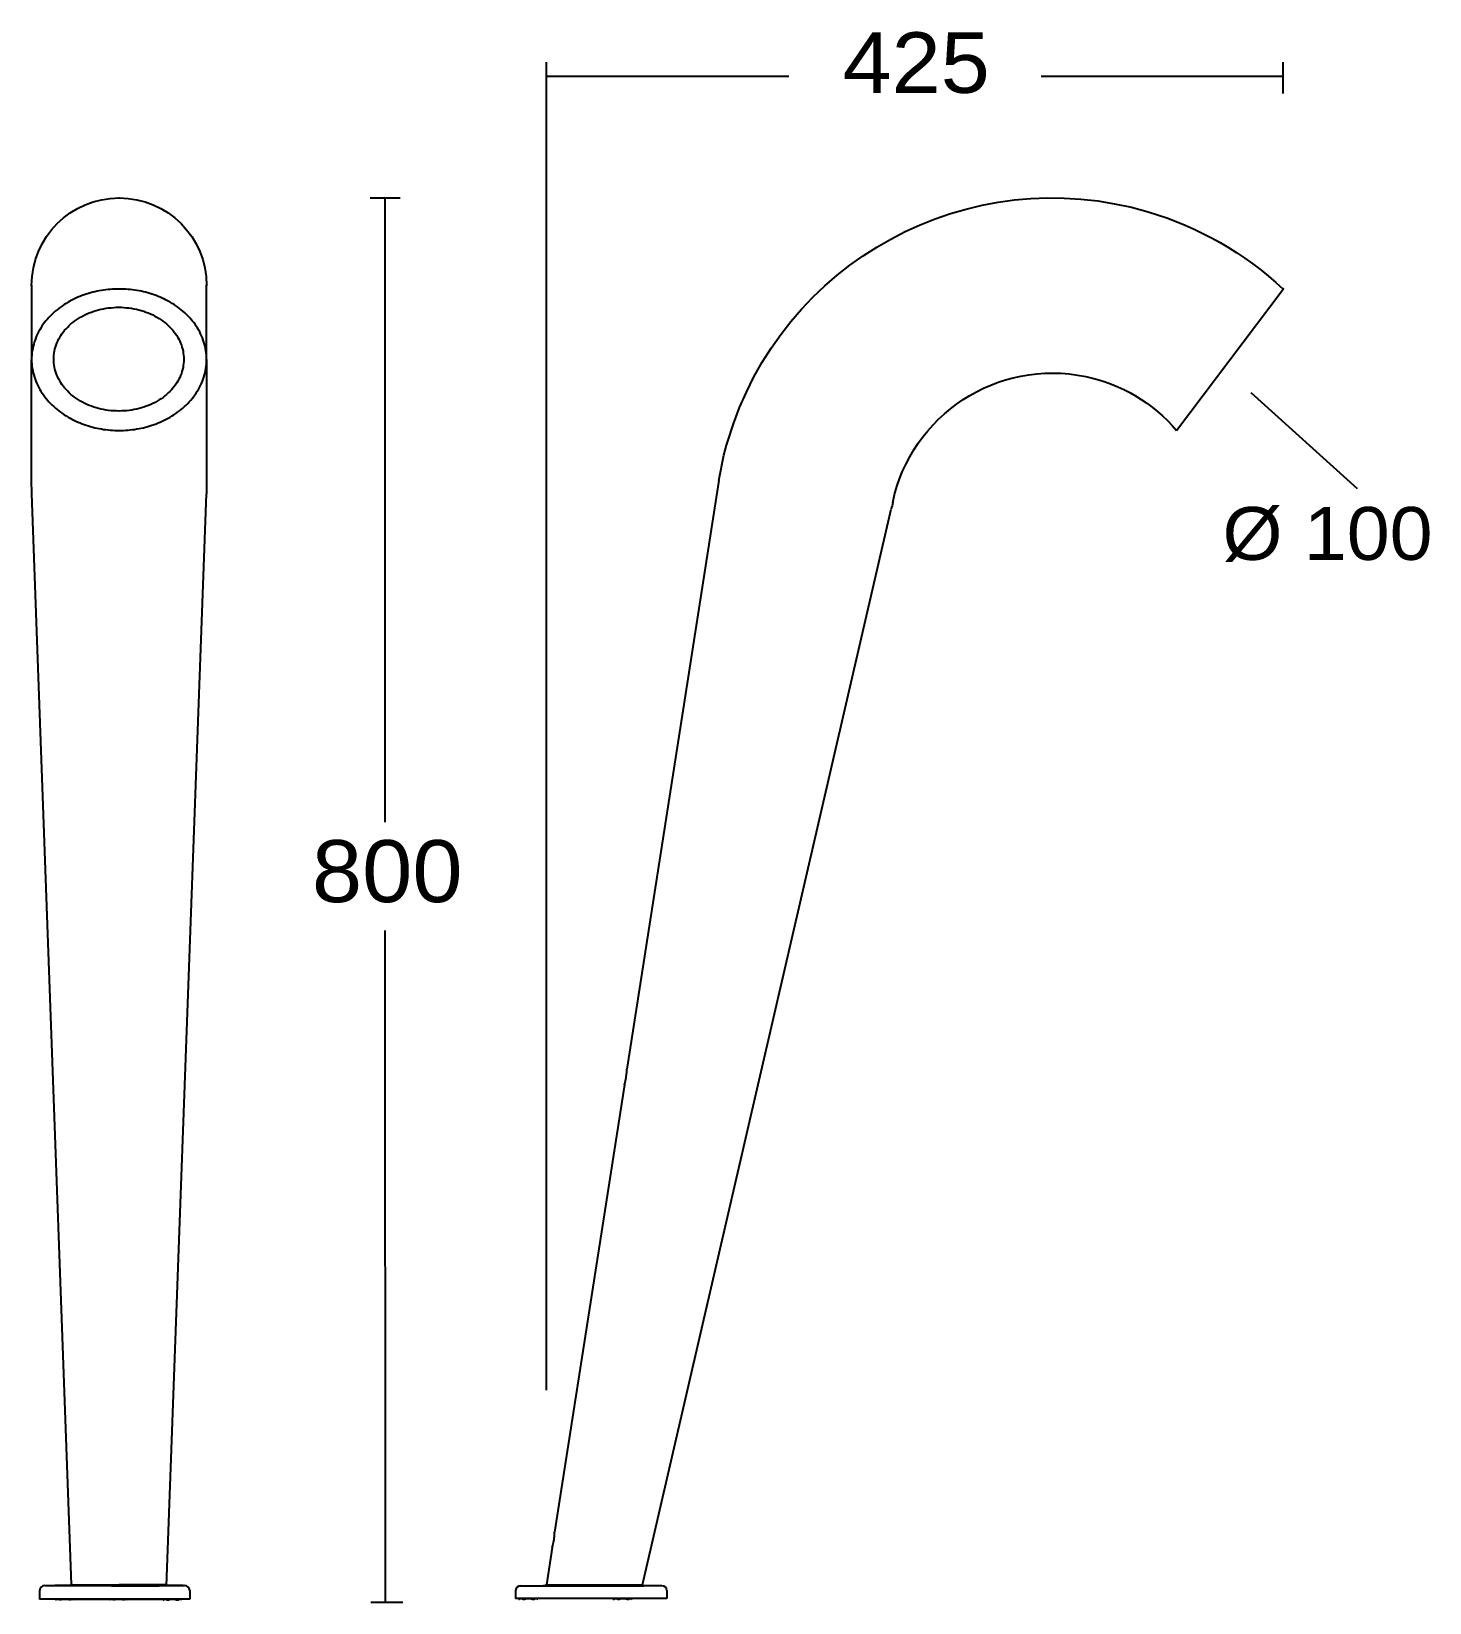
# Model space of a CAD drawing. Extents: x 0 to 188, y 0 to 211.
import ezdxf

# ---------------------------------------------------------------- set-up
doc = ezdxf.new("R2010")
doc.units = 0
doc.layers.add('LIVELLO_1', color=160, linetype='Continuous')
doc.styles.add('STD', font='txt')

# ---------------------------------------------------------------- blocks, each defined once
blk = doc.blocks.new('AI9-BLK1')
at = {"layer": 'LIVELLO_1', "color": 7}
for p, q in [((-24.59, -77.83), (-24.59, 100.6)), ((74.43, 96.4), (74.43, 100.6)), ((7.95, 98.69), (-24.59, 98.69)), ((74.43, 98.69), (41.89, 98.69)), ((-46.29, -1.51), (-46.29, 82.37)), ((-44.25, 82.32), (-48.28, 82.32)), ((-93.8, 70.6), (-93.8, 60.66)), ((-70.28, 60.66), (-70.28, 70.6)), ((60.09, 51.12), (74.41, 70.13)), ((-93.8, 44.08), (-93.8, 60.66)), ((-70.28, 60.66), (-70.28, 44.08)), ((70.07, 56.23), (84.38, 43.31)), ((-1.42, 44.39), (-13.79, -34.72)), ((-88.42, -103.95), (-93.77, 42.59)), ((-75.67, -104.13), (-70.3, 42.59)), ((-11.71, -103.99), (21.74, 40.56)), ((-46.25, -106.38), (-46.29, -16.08)), ((-14.11, -36.8), (-23.51, -96.91)), ((-23.83, -98.98), (-24.62, -103.99)), ((-92.72, -104.77), (-92.72, -105.9)), ((-92.03, -104.09), (-85.72, -104.09)), ((-90.68, -104.09), (-87.93, -104.09)), ((-87.93, -104.09), (-90.68, -104.09)), ((-83.08, -104.12), (-89.49, -104.12)), ((-87.51, -104.09), (-88.94, -104.09)), ((-87.51, -104.09), (-73.24, -104.09)), ((-83.08, -104.12), (-76.67, -104.12)), ((-75.64, -104.09), (-78.39, -104.09)), ((-72.55, -104.77), (-72.55, -105.9)), ((-28.75, -104.76), (-28.75, -105.85)), ((-28.4, -104.11), (-21.7, -104.11)), ((-25.01, -104.13), (-12.07, -104.13)), ((-9.1, -104.11), (-24.94, -104.11)), ((-24.62, -103.99), (-11.71, -103.99)), ((-11.4, -104.12), (-24.45, -104.12)), ((-15.46, -104.11), (-11.52, -104.11)), ((-8.41, -104.76), (-8.41, -105.85)), ((-91.57, -105.9), (-92.72, -105.9)), ((-72.55, -105.9), (-91.57, -105.9)), ((-90.57, -106.02), (-90.46, -105.9)), ((-90.46, -105.9), (-88.15, -105.9)), ((-89.85, -106.02), (-90.03, -106.02)), ((-88.58, -106.02), (-88.77, -106.02)), ((-88.31, -105.9), (-75.8, -105.9)), ((-88.04, -106.02), (-88.15, -105.9)), ((-83.33, -106.02), (-83.21, -105.9)), ((-83.21, -105.9), (-80.91, -105.9)), ((-82.6, -106.02), (-82.79, -106.02)), ((-81.34, -106.02), (-81.52, -106.02)), ((-80.8, -106.02), (-80.91, -105.9)), ((-76.13, -106.07), (-76.01, -105.96)), ((-75.97, -105.9), (-73.67, -105.9)), ((-75.4, -106.07), (-75.59, -106.07)), ((-74.14, -106.07), (-74.32, -106.07)), ((-73.59, -106.07), (-73.71, -105.96)), ((-43.92, -106.38), (-48.19, -106.38)), ((-8.41, -105.85), (-28.75, -105.85)), ((-28.3, -105.96), (-28.18, -105.85)), ((-28.18, -105.85), (-25.86, -105.85)), ((-27.56, -105.96), (-27.75, -105.96)), ((-26.29, -105.96), (-26.48, -105.96)), ((-25.74, -105.96), (-25.86, -105.85)), ((-15.58, -105.96), (-15.47, -105.85)), ((-15.47, -105.85), (-13.14, -105.85)), ((-14.85, -105.96), (-15.04, -105.96)), ((-13.58, -105.96), (-13.76, -105.96)), ((-13.03, -105.96), (-13.14, -105.85))]:
    blk.add_line(p, q, dxfattribs=at)
for points in [[(-82.09, 53.73), (-82.43, 53.74), (-82.77, 53.76), (-83.12, 53.78), (-83.46, 53.82), (-83.79, 53.87), (-84.13, 53.93), (-84.46, 53.99), (-84.79, 54.08), (-85.11, 54.16), (-85.43, 54.26), (-85.75, 54.38), (-86.06, 54.49), (-86.36, 54.62), (-86.66, 54.76), (-86.94, 54.91), (-87.23, 55.07), (-87.5, 55.23), (-87.77, 55.41), (-88.02, 55.59), (-88.27, 55.78), (-88.51, 55.97), (-88.74, 56.18), (-88.95, 56.39), (-89.16, 56.61), (-89.36, 56.83), (-89.54, 57.06), (-89.72, 57.3), (-89.88, 57.54), (-90.03, 57.79), (-90.17, 58.04), (-90.29, 58.29), (-90.4, 58.55), (-90.5, 58.81), (-90.59, 59.08), (-90.66, 59.34), (-90.72, 59.61), (-90.77, 59.89), (-90.8, 60.16), (-90.82, 60.43), (-90.83, 60.7), (-90.82, 60.98), (-90.8, 61.25), (-90.77, 61.52), (-90.72, 61.79), (-90.66, 62.07), (-90.59, 62.33), (-90.5, 62.59), (-90.4, 62.86), (-90.29, 63.12), (-90.17, 63.37), (-90.03, 63.62), (-89.88, 63.87), (-89.72, 64.11), (-89.54, 64.34), (-89.36, 64.58), (-89.16, 64.8), (-88.95, 65.02), (-88.74, 65.23), (-88.51, 65.44), (-88.27, 65.63), (-88.02, 65.82), (-87.77, 66.01), (-87.5, 66.18), (-87.23, 66.34), (-86.94, 66.5), (-86.66, 66.65), (-86.36, 66.79), (-86.06, 66.91), (-85.75, 67.03), (-85.43, 67.14), (-85.11, 67.24), (-84.79, 67.33), (-84.46, 67.41), (-84.13, 67.48), (-83.79, 67.54), (-83.46, 67.59), (-83.12, 67.62), (-82.77, 67.65), (-82.43, 67.67), (-82.09, 67.67), (-81.74, 67.67), (-81.4, 67.65), (-81.06, 67.62), (-80.72, 67.59), (-80.38, 67.54), (-80.05, 67.48), (-79.72, 67.41), (-79.39, 67.33), (-79.06, 67.24), (-78.74, 67.14), (-78.43, 67.03), (-78.12, 66.91), (-77.82, 66.79), (-77.52, 66.65), (-77.23, 66.5), (-76.95, 66.34), (-76.68, 66.18), (-76.41, 66.01), (-76.15, 65.82), (-75.91, 65.63), (-75.67, 65.44), (-75.44, 65.23), (-75.22, 65.02), (-75.01, 64.8), (-74.82, 64.58), (-74.63, 64.34), (-74.46, 64.11), (-74.3, 63.87), (-74.15, 63.62), (-74.01, 63.37), (-73.89, 63.12), (-73.77, 62.86), (-73.67, 62.59), (-73.59, 62.33), (-73.52, 62.07), (-73.45, 61.79), (-73.41, 61.52), (-73.37, 61.25), (-73.35, 60.98), (-73.35, 60.7)], [(-73.35, 60.65), (-73.35, 60.37), (-73.37, 60.11), (-73.41, 59.84), (-73.45, 59.57), (-73.51, 59.3), (-73.59, 59.03), (-73.67, 58.77), (-73.77, 58.51), (-73.88, 58.25), (-74.01, 58), (-74.14, 57.75), (-74.29, 57.51), (-74.45, 57.27), (-74.63, 57.04), (-74.81, 56.81), (-75.01, 56.58), (-75.21, 56.37), (-75.43, 56.16), (-75.65, 55.96), (-75.89, 55.76), (-76.14, 55.57), (-76.39, 55.39), (-76.65, 55.22), (-76.93, 55.05), (-77.2, 54.9), (-77.49, 54.75), (-77.79, 54.62), (-78.09, 54.49), (-78.39, 54.37), (-78.71, 54.26), (-79.02, 54.16), (-79.35, 54.07), (-79.67, 53.99), (-80, 53.93), (-80.34, 53.87), (-80.67, 53.82), (-81.01, 53.78), (-81.35, 53.76), (-81.69, 53.74), (-82.03, 53.73)], [(-75.7, -103.99), (-75.71, -103.99), (-75.71, -103.99), (-75.71, -103.99), (-75.71, -103.99), (-75.72, -103.99), (-75.72, -103.99), (-75.73, -103.99), (-75.75, -103.99), (-75.76, -103.99), (-75.78, -103.99), (-75.79, -103.99), (-75.82, -103.99), (-75.84, -103.99), (-75.87, -103.99), (-75.93, -103.99), (-75.99, -103.99), (-76.04, -103.99), (-76.1, -103.99), (-76.16, -103.99), (-76.27, -103.99), (-76.38, -103.99), (-76.5, -103.99), (-76.61, -103.99), (-76.83, -103.99), (-77.06, -103.99), (-77.29, -103.99), (-77.51, -103.99), (-77.74, -103.99), (-77.97, -103.99), (-78.42, -103.99), (-78.87, -103.99), (-79.32, -103.99), (-79.78, -103.99), (-80.23, -103.99), (-81.13, -103.99), (-82.04, -103.99)], [(-73.44, -104.09), (-76.19, -104.09), (-73.44, -104.09)]]:
    blk.add_lwpolyline(points, dxfattribs=at)
for centre, major_axis, ratio in [((-24.59, 98.66), (-0.0007, -0.0272), 0.936409), ((-82.06, 82.36), (-0.0255, 0), 0.985676), ((-82.04, 82.36), (-0.0254, 0), 0.983337), ((-46.35, 82.32), (-0.0006, -0.0272), 0.977608), ((-93.8, 70.6), (-0.0255, 0), 0.979939), ((-93.8, 70.6), (-0.0255, 0), 0.979939), ((-93.8, 70.6), (-0.0255, 0), 0.979939), ((-70.31, 70.6), (-0.0254, 0), 0.989395), ((-70.28, 70.6), (-0.0255, 0), 0.979939), ((-70.28, 70.6), (-0.0255, 0), 0.979939), ((74.41, 70.13), (-0.0255, 0), 0.973348), ((74.43, 70.15), (0.0005, -0.0272), 0.930212), ((-89.49, -104.12), (-0.0255, 0), 0.973184), ((-89.49, -104.12), (-0.0255, 0), 0.973184), ((-88.38, -103.99), (-0.0005, -0.0272), 0.93654), ((-88.37, -103.99), (0.0006, -0.0272), 0.933315), ((-88.37, -103.99), (0.0006, -0.0272), 0.933315), ((-25.01, -104.13), (0.0016, -0.0251), 0.967133), ((-25.01, -104.13), (0.0016, -0.0251), 0.967133), ((-24.62, -103.99), (0.0006, -0.0272), 0.933315), ((-24.59, -104.01), (-0.0255, 0), 0.973348), ((-24.45, -104.12), (-0.0266, 0), 0.854669)]:
    blk.add_ellipse(centre, major_axis=major_axis, ratio=ratio, dxfattribs=at)
for points, knots in [([(-0.2, 49.8), (6.92, 73.87), (32.2, 87.62), (56.27, 80.5), (63.04, 78.5), (69.25, 74.95), (74.41, 70.13)], [0, 0, 0, 0, 1, 1, 1, 2, 2, 2, 2]), ([(-82.04, 70.13), (-81.24, 70.13), (-80.44, 70.06), (-79.66, 69.93), (-78.87, 69.8), (-78.09, 69.6), (-77.34, 69.34), (-76.59, 69.08), (-75.86, 68.75), (-75.17, 68.35), (-74.48, 67.95), (-73.83, 67.48), (-73.23, 66.94), (-72.94, 66.68), (-72.66, 66.39), (-72.4, 66.09), (-72.14, 65.79), (-71.89, 65.47), (-71.67, 65.14), (-71.45, 64.81), (-71.25, 64.46), (-71.08, 64.1), (-70.9, 63.74), (-70.76, 63.37), (-70.64, 62.99), (-70.52, 62.61), (-70.43, 62.22), (-70.37, 61.83), (-70.31, 61.44), (-70.27, 61.04), (-70.28, 60.64), (-70.28, 60.24), (-70.31, 59.84), (-70.37, 59.45), (-70.43, 59.06), (-70.53, 58.67), (-70.65, 58.29), (-70.77, 57.91), (-70.92, 57.54), (-71.09, 57.18), (-71.27, 56.82), (-71.47, 56.47), (-71.69, 56.14), (-72.13, 55.48), (-72.66, 54.87), (-73.25, 54.33), (-73.84, 53.79), (-74.49, 53.32), (-75.18, 52.92), (-75.86, 52.52), (-76.59, 52.18), (-77.34, 51.91), (-78.1, 51.65), (-78.87, 51.45), (-79.66, 51.32), (-80.44, 51.18), (-81.24, 51.12), (-82.04, 51.12), (-82.84, 51.12), (-83.63, 51.18), (-84.42, 51.32), (-85.21, 51.45), (-85.98, 51.65), (-86.73, 51.91), (-87.48, 52.18), (-88.21, 52.52), (-88.9, 52.92), (-89.59, 53.32), (-90.24, 53.79), (-90.83, 54.33), (-91.42, 54.87), (-91.95, 55.48), (-92.39, 56.14), (-92.61, 56.47), (-92.81, 56.82), (-92.98, 57.18), (-93.16, 57.54), (-93.31, 57.91), (-93.43, 58.29), (-93.55, 58.67), (-93.64, 59.06), (-93.71, 59.45), (-93.77, 59.84), (-93.8, 60.24), (-93.8, 60.64), (-93.8, 61.04), (-93.77, 61.44), (-93.71, 61.83), (-93.65, 62.22), (-93.56, 62.61), (-93.44, 62.99), (-93.32, 63.37), (-93.17, 63.74), (-93, 64.1), (-92.82, 64.46), (-92.62, 64.81), (-92.41, 65.14), (-92.18, 65.47), (-91.94, 65.79), (-91.68, 66.09), (-91.42, 66.39), (-91.14, 66.68), (-90.84, 66.94), (-90.25, 67.48), (-89.6, 67.95), (-88.91, 68.35), (-88.22, 68.75), (-87.49, 69.08), (-86.74, 69.34), (-85.98, 69.6), (-85.21, 69.8), (-84.42, 69.93), (-83.63, 70.06), (-82.84, 70.13), (-82.04, 70.13)], [0, 0, 0, 0, 1, 1, 1, 2, 2, 2, 3, 3, 3, 4, 4, 4, 5, 5, 5, 6, 6, 6, 7, 7, 7, 8, 8, 8, 9, 9, 9, 10, 10, 10, 11, 11, 11, 12, 12, 12, 13, 13, 13, 14, 14, 14, 15, 15, 15, 16, 16, 16, 17, 17, 17, 18, 18, 18, 19, 19, 19, 20, 20, 20, 21, 21, 21, 22, 22, 22, 23, 23, 23, 24, 24, 24, 25, 25, 25, 26, 26, 26, 27, 27, 27, 28, 28, 28, 29, 29, 29, 30, 30, 30, 31, 31, 31, 32, 32, 32, 33, 33, 33, 34, 34, 34, 35, 35, 35, 36, 36, 36, 37, 37, 37, 38, 38, 38, 38]), ([(21.93, 41.41), (24.41, 53.26), (36.03, 60.85), (47.88, 58.37), (52.64, 57.37), (56.93, 54.82), (60.09, 51.12)], [0, 0, 0, 0, 1, 1, 1, 2, 2, 2, 2]), ([(-14.11, -36.8), (-14.11, -36.8), (-14.11, -36.8), (-14.11, -36.8), (-14.11, -36.79), (-14.11, -36.79), (-14.11, -36.79), (-14.11, -36.79), (-14.11, -36.79), (-14.11, -36.79), (-14.11, -36.79), (-14.11, -36.78), (-14.11, -36.78), (-14.11, -36.78), (-14.11, -36.78), (-14.1, -36.78), (-14.1, -36.77), (-14.1, -36.77), (-14.1, -36.77), (-14.1, -36.76), (-14.1, -36.76), (-14.1, -36.76), (-14.1, -36.75), (-14.1, -36.75), (-14.1, -36.74), (-14.09, -36.74), (-14.09, -36.73), (-14.09, -36.72), (-14.09, -36.72), (-14.09, -36.71), (-14.09, -36.71), (-14.08, -36.7), (-14.08, -36.69), (-14.08, -36.69), (-14.08, -36.67), (-14.07, -36.66), (-14.07, -36.65), (-14.07, -36.64), (-14.06, -36.63), (-14.06, -36.61), (-14.06, -36.6), (-14.06, -36.59), (-14.05, -36.58), (-14.05, -36.57), (-14.05, -36.55), (-14.04, -36.54), (-14.04, -36.53), (-14.04, -36.52), (-14.03, -36.51), (-14.03, -36.48), (-14.02, -36.46), (-14.02, -36.43), (-14.01, -36.41), (-14.01, -36.38), (-14, -36.36), (-13.99, -36.34), (-13.99, -36.31), (-13.98, -36.28), (-13.98, -36.26), (-13.97, -36.24), (-13.97, -36.21), (-13.96, -36.16), (-13.95, -36.11), (-13.94, -36.06), (-13.93, -36.02), (-13.92, -35.97), (-13.91, -35.92), (-13.9, -35.87), (-13.89, -35.82), (-13.89, -35.77), (-13.88, -35.72), (-13.87, -35.67), (-13.87, -35.62), (-13.86, -35.57), (-13.85, -35.52), (-13.84, -35.47), (-13.84, -35.42), (-13.83, -35.37), (-13.83, -35.32), (-13.83, -35.3), (-13.82, -35.27), (-13.82, -35.25), (-13.82, -35.22), (-13.82, -35.2), (-13.81, -35.17), (-13.81, -35.15), (-13.81, -35.12), (-13.81, -35.1), (-13.81, -35.07), (-13.8, -35.05), (-13.8, -35.02), (-13.8, -35.01), (-13.8, -35), (-13.8, -34.99), (-13.8, -34.97), (-13.8, -34.96), (-13.8, -34.95), (-13.8, -34.94), (-13.8, -34.92), (-13.8, -34.91), (-13.8, -34.9), (-13.79, -34.89), (-13.79, -34.87), (-13.79, -34.86), (-13.79, -34.85), (-13.79, -34.84), (-13.79, -34.83), (-13.79, -34.82), (-13.79, -34.82), (-13.79, -34.82), (-13.79, -34.8), (-13.79, -34.8), (-13.79, -34.79), (-13.79, -34.79), (-13.79, -34.78), (-13.79, -34.78), (-13.79, -34.76), (-13.79, -34.76), (-13.79, -34.76), (-13.79, -34.75), (-13.79, -34.75), (-13.79, -34.75), (-13.79, -34.74), (-13.79, -34.74), (-13.79, -34.74), (-13.79, -34.74), (-13.79, -34.74), (-13.79, -34.74), (-13.79, -34.73), (-13.79, -34.73), (-13.79, -34.73), (-13.79, -34.73), (-13.79, -34.73), (-13.79, -34.73), (-13.79, -34.72), (-13.79, -34.72), (-13.79, -34.72), (-13.79, -34.72), (-13.79, -34.72)], [0, 0, 0, 0, 1, 1, 1, 2, 2, 2, 3, 3, 3, 4, 4, 4, 5, 5, 5, 6, 6, 6, 7, 7, 7, 8, 8, 8, 9, 9, 9, 10, 10, 10, 11, 11, 11, 12, 12, 12, 13, 13, 13, 14, 14, 14, 15, 15, 15, 16, 16, 16, 17, 17, 17, 18, 18, 18, 19, 19, 19, 20, 20, 20, 21, 21, 21, 22, 22, 22, 23, 23, 23, 24, 24, 24, 25, 25, 25, 26, 26, 26, 27, 27, 27, 28, 28, 28, 29, 29, 29, 30, 30, 30, 31, 31, 31, 32, 32, 32, 33, 33, 33, 34, 34, 34, 35, 35, 35, 36, 36, 36, 37, 37, 37, 38, 38, 38, 39, 39, 39, 40, 40, 40, 41, 41, 41, 42, 42, 42, 43, 43, 43, 44, 44, 44, 45, 45, 45, 46, 46, 46, 46]), ([(-23.83, -98.98), (-23.83, -98.98), (-23.83, -98.98), (-23.83, -98.98), (-23.83, -98.98), (-23.83, -98.98), (-23.83, -98.97), (-23.83, -98.97), (-23.83, -98.97), (-23.83, -98.97), (-23.83, -98.97), (-23.83, -98.97), (-23.83, -98.96), (-23.83, -98.96), (-23.83, -98.96), (-23.83, -98.96), (-23.83, -98.96), (-23.83, -98.95), (-23.82, -98.95), (-23.82, -98.95), (-23.82, -98.95), (-23.82, -98.94), (-23.82, -98.94), (-23.82, -98.93), (-23.82, -98.93), (-23.82, -98.92), (-23.81, -98.91), (-23.81, -98.91), (-23.81, -98.9), (-23.8, -98.9), (-23.8, -98.89), (-23.8, -98.88), (-23.8, -98.88), (-23.8, -98.87), (-23.79, -98.86), (-23.79, -98.85), (-23.79, -98.83), (-23.78, -98.82), (-23.78, -98.81), (-23.78, -98.8), (-23.77, -98.78), (-23.77, -98.77), (-23.77, -98.76), (-23.76, -98.75), (-23.76, -98.74), (-23.76, -98.73), (-23.75, -98.71), (-23.75, -98.7), (-23.74, -98.69), (-23.74, -98.67), (-23.73, -98.64), (-23.73, -98.62), (-23.72, -98.59), (-23.71, -98.57), (-23.71, -98.54), (-23.7, -98.52), (-23.69, -98.5), (-23.69, -98.47), (-23.68, -98.45), (-23.68, -98.42), (-23.67, -98.4), (-23.66, -98.35), (-23.65, -98.3), (-23.64, -98.25), (-23.63, -98.2), (-23.62, -98.15), (-23.61, -98.1), (-23.6, -98.06), (-23.59, -98), (-23.59, -97.96), (-23.58, -97.9), (-23.57, -97.86), (-23.56, -97.8), (-23.56, -97.76), (-23.55, -97.7), (-23.55, -97.66), (-23.54, -97.61), (-23.54, -97.56), (-23.53, -97.51), (-23.53, -97.48), (-23.53, -97.46), (-23.53, -97.43), (-23.53, -97.41), (-23.52, -97.38), (-23.52, -97.36), (-23.52, -97.33), (-23.52, -97.31), (-23.52, -97.28), (-23.52, -97.26), (-23.52, -97.23), (-23.51, -97.21), (-23.51, -97.19), (-23.51, -97.18), (-23.51, -97.17), (-23.51, -97.17), (-23.51, -97.13), (-23.51, -97.13), (-23.51, -97.12), (-23.51, -97.11), (-23.51, -97.09), (-23.51, -97.09), (-23.51, -97.06), (-23.51, -97.06), (-23.51, -97.04), (-23.51, -97.03), (-23.51, -97.02), (-23.51, -97.02), (-23.51, -97), (-23.51, -97), (-23.51, -97), (-23.51, -96.98), (-23.51, -96.98), (-23.51, -96.98), (-23.51, -96.96), (-23.51, -96.96), (-23.51, -96.96), (-23.51, -96.94), (-23.51, -96.94), (-23.51, -96.94), (-23.51, -96.93), (-23.51, -96.93), (-23.51, -96.93), (-23.51, -96.92), (-23.51, -96.92), (-23.51, -96.92), (-23.51, -96.92), (-23.51, -96.92), (-23.51, -96.92), (-23.51, -96.91), (-23.51, -96.91), (-23.51, -96.91), (-23.51, -96.91), (-23.51, -96.91), (-23.51, -96.91), (-23.51, -96.91), (-23.51, -96.91), (-23.51, -96.91), (-23.51, -96.91), (-23.51, -96.91)], [0, 0, 0, 0, 1, 1, 1, 2, 2, 2, 3, 3, 3, 4, 4, 4, 5, 5, 5, 6, 6, 6, 7, 7, 7, 8, 8, 8, 9, 9, 9, 10, 10, 10, 11, 11, 11, 12, 12, 12, 13, 13, 13, 14, 14, 14, 15, 15, 15, 16, 16, 16, 17, 17, 17, 18, 18, 18, 19, 19, 19, 20, 20, 20, 21, 21, 21, 22, 22, 22, 23, 23, 23, 24, 24, 24, 25, 25, 25, 26, 26, 26, 27, 27, 27, 28, 28, 28, 29, 29, 29, 30, 30, 30, 31, 31, 31, 32, 32, 32, 33, 33, 33, 34, 34, 34, 35, 35, 35, 36, 36, 36, 37, 37, 37, 38, 38, 38, 39, 39, 39, 40, 40, 40, 41, 41, 41, 42, 42, 42, 43, 43, 43, 44, 44, 44, 45, 45, 45, 46, 46, 46, 46]), ([(-88.37, -103.99), (-88.37, -103.99), (-88.37, -103.99), (-88.37, -103.99), (-88.37, -103.99), (-88.37, -103.99), (-88.37, -103.99), (-88.37, -103.99), (-88.37, -103.99), (-88.37, -103.99), (-88.37, -103.99), (-88.36, -103.99), (-88.36, -103.99), (-88.36, -103.99), (-88.36, -103.99), (-88.36, -103.99), (-88.36, -103.99), (-88.35, -103.99), (-88.35, -103.99), (-88.35, -103.99), (-88.35, -103.99), (-88.35, -103.99), (-88.35, -103.99), (-88.33, -103.99), (-88.33, -103.99), (-88.33, -103.99), (-88.32, -103.99), (-88.32, -103.99), (-88.32, -103.99), (-88.3, -103.99), (-88.3, -103.99), (-88.3, -103.99), (-88.29, -103.99), (-88.29, -103.99), (-88.29, -103.99), (-88.26, -103.99), (-88.26, -103.99), (-88.26, -103.99), (-88.23, -103.99), (-88.23, -103.99), (-88.23, -103.99), (-88.2, -103.99), (-88.2, -103.99), (-88.2, -103.99), (-88.15, -103.99), (-88.15, -103.99), (-88.15, -103.99), (-88.09, -103.99), (-88.09, -103.99), (-88.09, -103.99), (-88.03, -103.99), (-88.03, -103.99), (-88.03, -103.99), (-87.98, -103.99), (-87.98, -103.99), (-87.98, -103.99), (-87.92, -103.99), (-87.92, -103.99), (-87.92, -103.99), (-87.81, -103.99), (-87.81, -103.99), (-87.81, -103.99), (-87.69, -103.99), (-87.69, -103.99), (-87.69, -103.99), (-87.58, -103.99), (-87.58, -103.99), (-87.58, -103.99), (-87.47, -103.99), (-87.47, -103.99), (-87.47, -103.99), (-87.24, -103.99), (-87.24, -103.99), (-87.24, -103.99), (-87.02, -103.99), (-87.02, -103.99), (-87.02, -103.99), (-86.79, -103.99), (-86.79, -103.99), (-86.79, -103.99), (-86.56, -103.99), (-86.56, -103.99), (-86.56, -103.99), (-86.34, -103.99), (-86.34, -103.99), (-86.34, -103.99), (-86.11, -103.99), (-86.11, -103.99), (-86.11, -103.99), (-85.66, -103.99), (-85.66, -103.99), (-85.66, -103.99), (-85.21, -103.99), (-85.21, -103.99), (-85.21, -103.99), (-84.75, -103.99), (-84.75, -103.99), (-84.75, -103.99), (-84.3, -103.99), (-84.3, -103.99), (-84.3, -103.99), (-83.85, -103.99), (-83.85, -103.99), (-83.85, -103.99), (-82.94, -103.99), (-82.94, -103.99), (-82.94, -103.99), (-82.04, -103.99), (-82.04, -103.99)], [0, 0, 0, 0, 1, 1, 1, 2, 2, 2, 3, 3, 3, 4, 4, 4, 5, 5, 5, 6, 6, 6, 7, 7, 7, 8, 8, 8, 9, 9, 9, 10, 10, 10, 11, 11, 11, 12, 12, 12, 13, 13, 13, 14, 14, 14, 15, 15, 15, 16, 16, 16, 17, 17, 17, 18, 18, 18, 19, 19, 19, 20, 20, 20, 21, 21, 21, 22, 22, 22, 23, 23, 23, 24, 24, 24, 25, 25, 25, 26, 26, 26, 27, 27, 27, 28, 28, 28, 29, 29, 29, 30, 30, 30, 31, 31, 31, 32, 32, 32, 33, 33, 33, 34, 34, 34, 35, 35, 35, 36, 36, 36, 36]), ([(-90.03, -106.02), (-90.18, -105.87), (-90.41, -105.87), (-90.56, -106.01), (-90.57, -106.01), (-90.57, -106.02), (-90.57, -106.02)], [0, 0, 0, 0, 1, 1, 1, 2, 2, 2, 2]), ([(-88.04, -106.02), (-88.19, -105.87), (-88.43, -105.87), (-88.58, -106.01), (-88.58, -106.01), (-88.58, -106.02), (-88.58, -106.02)], [0, 0, 0, 0, 1, 1, 1, 2, 2, 2, 2]), ([(-82.79, -106.02), (-82.93, -105.87), (-83.17, -105.87), (-83.32, -106.01), (-83.32, -106.01), (-83.33, -106.02), (-83.33, -106.02)], [0, 0, 0, 0, 1, 1, 1, 2, 2, 2, 2]), ([(-80.8, -106.02), (-80.94, -105.87), (-81.18, -105.87), (-81.33, -106.01), (-81.33, -106.01), (-81.34, -106.02), (-81.34, -106.02)], [0, 0, 0, 0, 1, 1, 1, 2, 2, 2, 2]), ([(-75.59, -106.07), (-75.73, -105.92), (-75.97, -105.92), (-76.12, -106.07), (-76.12, -106.07), (-76.13, -106.07), (-76.13, -106.07)], [0, 0, 0, 0, 1, 1, 1, 2, 2, 2, 2]), ([(-73.59, -106.07), (-73.74, -105.92), (-73.98, -105.92), (-74.13, -106.07), (-74.13, -106.07), (-74.13, -106.07), (-74.14, -106.07)], [0, 0, 0, 0, 1, 1, 1, 2, 2, 2, 2]), ([(-27.75, -105.96), (-27.89, -105.82), (-28.14, -105.82), (-28.29, -105.96), (-28.29, -105.96), (-28.3, -105.96), (-28.3, -105.96)], [0, 0, 0, 0, 1, 1, 1, 2, 2, 2, 2]), ([(-25.74, -105.96), (-25.89, -105.82), (-26.13, -105.82), (-26.28, -105.96), (-26.29, -105.96), (-26.29, -105.96), (-26.29, -105.96)], [0, 0, 0, 0, 1, 1, 1, 2, 2, 2, 2]), ([(-15.04, -105.96), (-15.18, -105.82), (-15.43, -105.82), (-15.58, -105.96), (-15.58, -105.96), (-15.58, -105.96), (-15.58, -105.96)], [0, 0, 0, 0, 1, 1, 1, 2, 2, 2, 2]), ([(-13.03, -105.96), (-13.18, -105.82), (-13.42, -105.82), (-13.57, -105.96), (-13.57, -105.96), (-13.58, -105.96), (-13.58, -105.96)], [0, 0, 0, 0, 1, 1, 1, 2, 2, 2, 2])]:
    blk.add_open_spline(points, degree=3, knots=knots, dxfattribs=at)
for points in [[(-93.8, 70.6), (-93.8, 77.1), (-88.54, 82.36), (-82.04, 82.36)], [(-82.04, 82.36), (-75.54, 82.36), (-70.28, 77.1), (-70.28, 70.6)], [(-1.42, 44.39), (-1.13, 46.22), (-0.73, 48.02), (-0.2, 49.8)], [(-93.77, 42.59), (-93.79, 43.08), (-93.8, 43.59), (-93.8, 44.08)], [(-70.28, 44.08), (-70.28, 43.59), (-70.28, 43.08), (-70.3, 42.59)], [(21.93, 41.41), (21.87, 41.13), (21.81, 40.84), (21.74, 40.56)], [(-92.03, -104.09), (-92.41, -104.09), (-92.72, -104.39), (-92.72, -104.77)], [(-72.55, -104.77), (-72.55, -104.39), (-72.86, -104.09), (-73.24, -104.09)], [(-28.06, -104.11), (-28.44, -104.11), (-28.75, -104.4), (-28.75, -104.76)], [(-8.41, -104.76), (-8.41, -104.4), (-8.72, -104.11), (-9.1, -104.11)], [(-88.77, -106.02), (-89.11, -105.87), (-89.5, -105.87), (-89.85, -106.02)], [(-81.52, -106.02), (-81.87, -105.87), (-82.26, -105.87), (-82.6, -106.02)], [(-74.32, -106.07), (-74.67, -105.92), (-75.06, -105.92), (-75.4, -106.07)], [(-26.48, -105.96), (-26.82, -105.82), (-27.22, -105.82), (-27.56, -105.96)], [(-13.76, -105.96), (-14.11, -105.82), (-14.51, -105.82), (-14.85, -105.96)]]:
    blk.add_open_spline(points, degree=3, dxfattribs=at)
at = {"layer": 'LIVELLO_1', "color": 7, "attachment_point": 1, "style": 'STD'}
for s, insert, char_height in [('\\fMyriad Roman|b0|i0;\\H8.1336;\\W1.09;\\C7;425', (15.2, 104.62), 8.1336), ('\\fMyriad Roman|b0|i0;\\H7.1104;\\W1.09;\\C7;Ø 100', (66.26, 40.84), 7.1104), ('\\fMyriad Roman|b0|i0;\\H8.3285;\\W1.09;\\C7;800', (-56.13, -3.93), 8.3285)]:
    blk.add_mtext(s, dxfattribs=dict(at, insert=insert, char_height=char_height))

msp = doc.modelspace()

# ---------------------------------------------------------------- block references
at = {"layer": 'LIVELLO_1', "color": 7}
msp.add_blockref('AI9-BLK1', (93.967046, 106.461202), dxfattribs=at)

doc.saveas('drawing.dxf')
